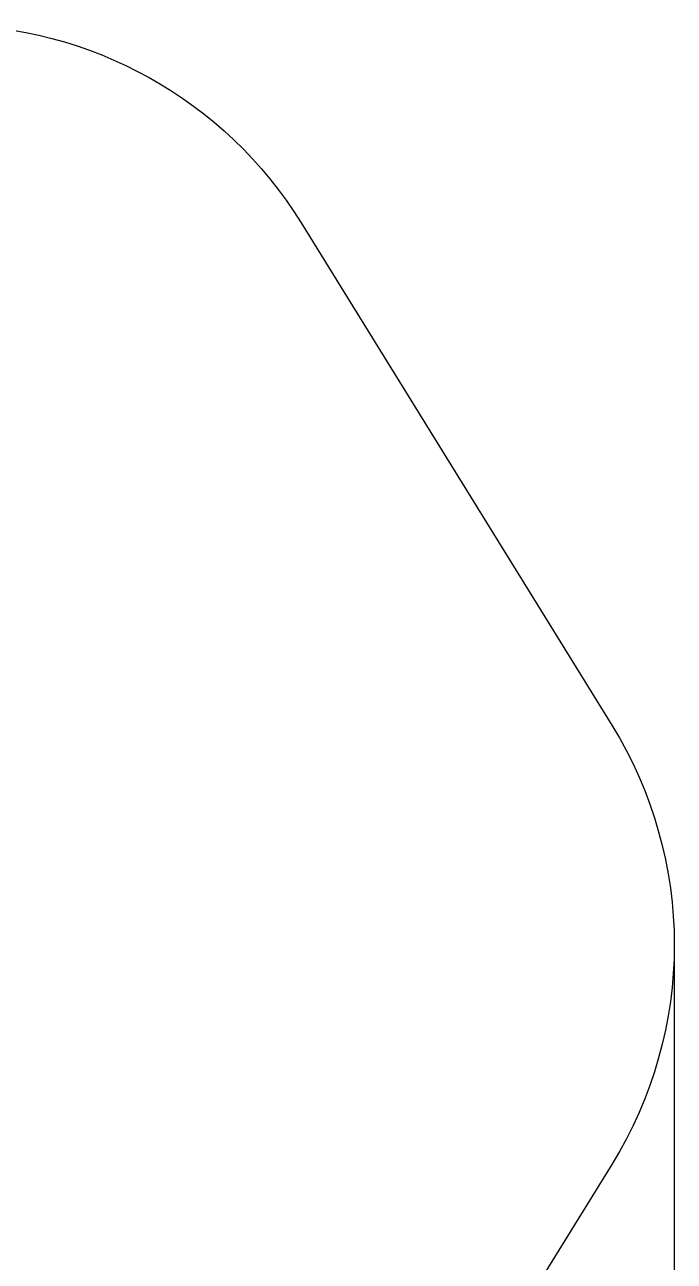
# Model space of a CAD drawing. Header units: millimetres. Extents: x -3160 to 2441, y -2789 to 2239.
# Drawn here: x 886 to 2441, y -721 to 2239 of the extents above; entities that cross this region are included whole.
import ezdxf

# ---------------------------------------------------------------- set-up
doc = ezdxf.new("R2010")
doc.units = ezdxf.units.MM
doc.layers.add('DIKOM_ЗОНА', color=90, linetype='Continuous')
doc.layers.add('DIKOM_РАЗМЕР_ЗОНА', color=7, linetype='Continuous')
doc.styles.add('style1', font='arialbd.ttf', dxfattribs={"width": 0.8})
doc.dimstyles.new('1-50', dxfattribs={"dimtxt": 300, "dimasz": 200, "dimexe": 100, "dimexo": 0, "dimgap": 100, "dimtad": 1, "dimtxsty": 'style1', "dimcen": 200, "dimclrd": 7, "dimclre": 7, "dimclrt": 7, "dimadec": 1, "dimazin": 2, "dimtfac": 1, "dimtmove": 0, "dimatfit": 2, "dimfxl": 0, "dimlwd": 25, "dimlwe": 18, "dimarcsym": 0})

# ---------------------------------------------------------------- blocks, each defined once
blk = doc.blocks.new('*D3')
at = {"layer": 'Defpoints', "color": 0, "transparency": 16777216}
for p in [(-2152, 39.3), (2440.8, 36.4), (2440.8, -2689.3)]:
    blk.add_point(p, dxfattribs=at)
at = {"layer": 'DIKOM_РАЗМЕР_ЗОНА', "color": 7, "lineweight": 18, "transparency": 16777216}
for p, q in [((-2152, 39.3), (-2152, -2789.3)), ((2440.8, 36.4), (2440.8, -2789.3))]:
    blk.add_line(p, q, dxfattribs=at)
at = {"layer": 'DIKOM_РАЗМЕР_ЗОНА', "color": 7, "lineweight": 25, "transparency": 16777216}
blk.add_line((-1952, -2689.3), (2240.8, -2689.3), dxfattribs=at)
at = {"layer": 'DIKOM_РАЗМЕР_ЗОНА', "color": 7, "transparency": 16777216}
for points in [[(-1952, -2656), (-1952, -2722.6), (-2152, -2689.3)], [(2240.8, -2656), (2240.8, -2722.6), (2440.8, -2689.3)]]:
    blk.add_solid(points, dxfattribs=at)
at = {"layer": 'DIKOM_РАЗМЕР_ЗОНА', "color": 7, "transparency": 16777216, "insert": (109.2, -2436.1), "char_height": 300, "attachment_point": 5, "style": 'style1'}
blk.add_mtext('{\\fArial|b0|i0|c204|p34;4590}', dxfattribs=at)

msp = doc.modelspace()

# ---------------------------------------------------------------- linework, layer by layer
at = {"layer": 'DIKOM_ЗОНА', "color": 3, "lineweight": 15}
msp.add_lwpolyline([(2291.488, 562.178, -0.28407898), (2291.488, -489.284), (1551.518, -1686.581, -0.25993326), (700.868, -2160.85), (-410.285, -2160.85, -0.25993315), (-1260.936, -1686.581), (-2002.67, -486.431, -0.28407907), (-2002.67, 565.031), (-1260.936, 1765.181, -0.25993323), (-410.286, 2239.45), (697.341, 2239.45, -0.25993321), (1547.992, 1765.181)], format="xyb", close=True, dxfattribs=at)

# ---------------------------------------------------------------- dimensions: what is measured, and where the dimension line sits
at = {"layer": 'DIKOM_РАЗМЕР_ЗОНА'}
dim = msp.add_linear_dim(base=(2440.837, -2689.307), p1=(-2152.019, 39.3), p2=(2440.837, 36.447), text='{\\fArial|b0|i0|c204|p34;4590}', dimstyle='1-50', dxfattribs=at)
dim.commit()
dim.dimension.update_dxf_attribs({"geometry": '*D3', "text_midpoint": (109.233, -2689.307), "dimtype": 160})

doc.saveas('drawing.dxf')
